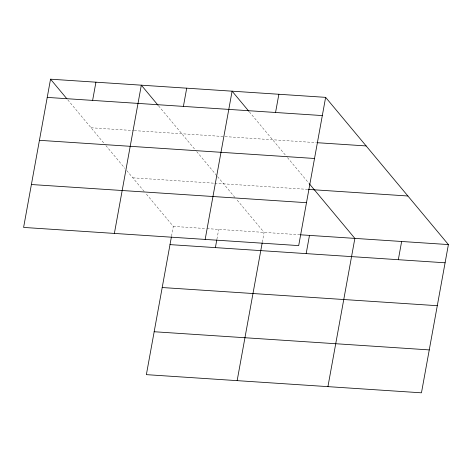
<?xml version="1.0" encoding="UTF-8"?>
<svg xmlns="http://www.w3.org/2000/svg" width="472" height="472" viewBox="0 0 472 472"><rect width="100%" height="100%" fill="white"/><g stroke="black" fill="none" stroke-linecap="round" stroke-linejoin="round"><path stroke-width="0.35" stroke-dasharray="2.36 1.77" d="M171.525 236.212L173.307 226.401L145.37 192.895M216.913 239.21L218.701 229.398M262.308 242.207L264.09 232.401L236.147 198.895M91.055 127.764L133.517 130.573M134.249 130.62L224.294 136.567M225.026 136.614L316.458 142.656M132.797 177.82L214.058 183.189M214.79 183.236L307.768 189.378M173.307 226.401L206.252 228.578M206.984 228.625L299.962 234.767M249.328 111.835L286.528 156.444M287.454 157.554L308.788 183.136M158.551 105.84L195.75 150.444M196.677 151.559L217.085 176.032M217.545 176.587L235.681 198.334M67.773 99.846L104.967 144.45M105.893 145.565L124.909 168.362M126.767 170.593L144.904 192.34"/><path stroke-width="0.71" d="M50.539 79.184L23.6 227.427L298.693 245.599L325.633 97.356L50.539 79.184L66.841 98.731M92.618 100.4L95.928 82.181M114.377 233.422L141.323 85.178L158.085 105.28M183.401 106.395L186.711 88.175M171.401 236.915L146.367 374.644L421.461 392.816L448.4 244.573L325.633 97.356M205.161 239.422L232.1 91.173L248.868 111.28M215.385 247.617L216.79 239.912M275.554 112.483L278.869 94.264M237.15 380.644L262.178 242.909M306.169 253.617L309.479 235.398M327.928 386.639L354.867 238.395L309.254 183.697M398.321 259.7L401.637 241.481M47.229 97.403L322.323 115.575M317.19 142.703L366.148 145.936M39.43 140.314L314.523 158.48M308.499 189.425L407.885 195.992M31.4 184.522L306.487 202.689M300.693 234.814L448.4 244.573M169.997 244.62L445.09 262.792M162.197 287.531L437.29 305.697M154.167 331.739L429.254 349.905"/></g></svg>
